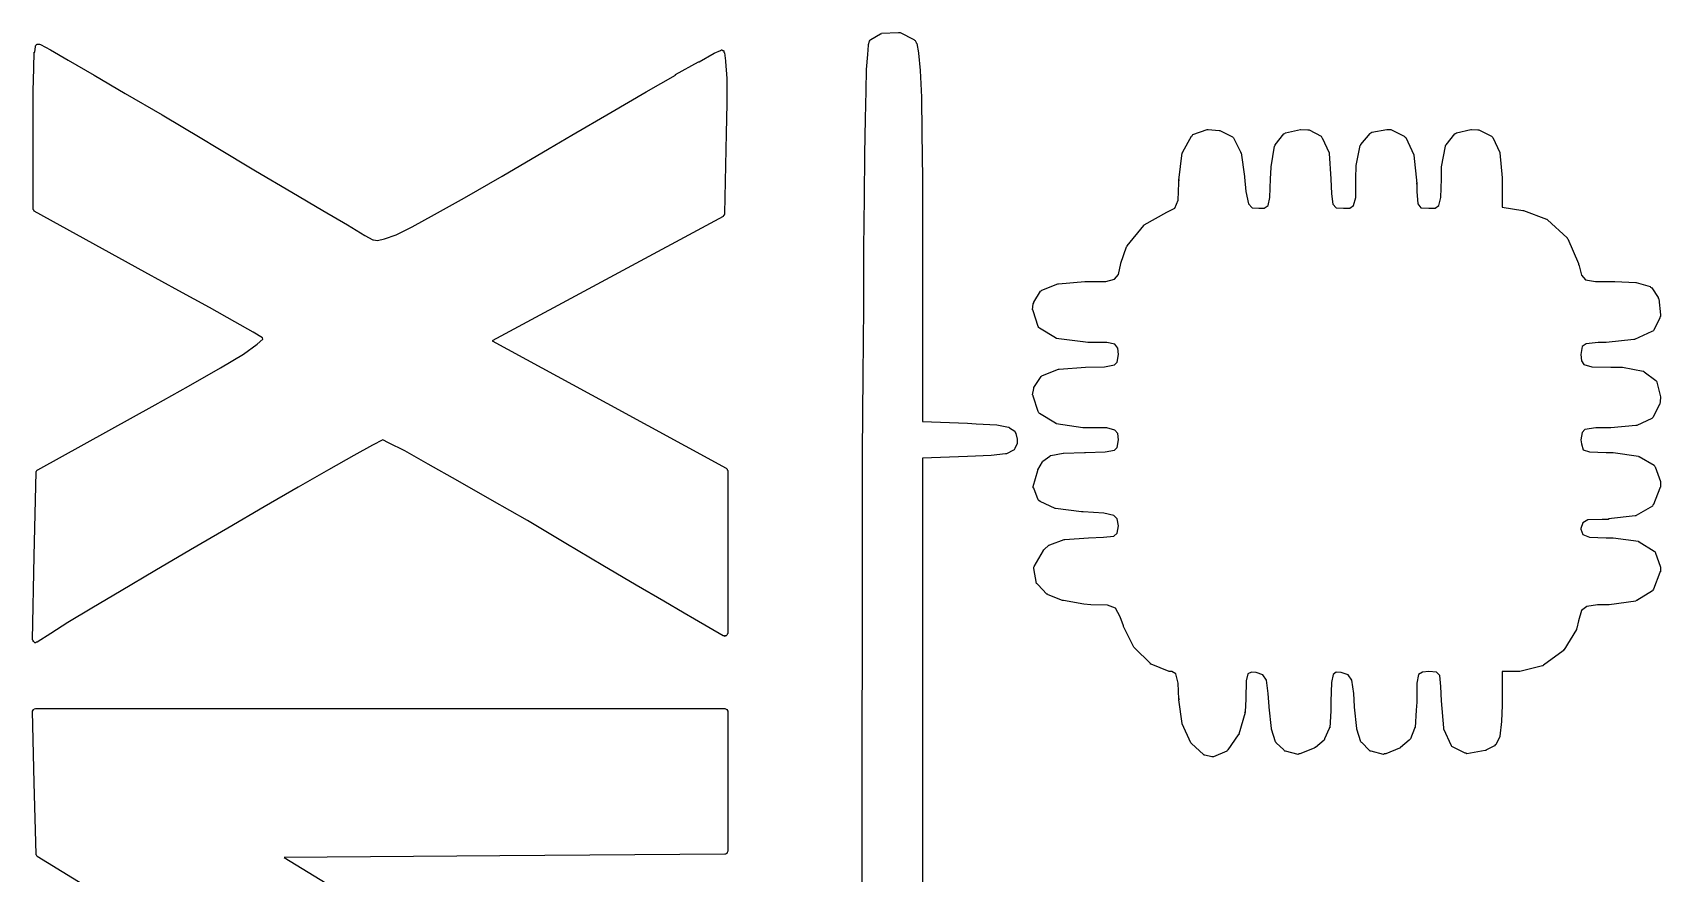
# Model space of a CAD drawing. Extents: x 111.8 to 137.6, y -130 to -95.3.
# Drawn here: x 115.987 to 118.813, y -125.002 to -123.543 of the extents above; entities that cross this region are included whole.
import ezdxf

# ---------------------------------------------------------------- set-up
doc = ezdxf.new("R2010")
doc.units = 0
doc.layers.add('BLACK', color=7, linetype='CONTINUOUS')

msp = doc.modelspace()

# ---------------------------------------------------------------- linework, layer by layer
at = {"layer": 'BLACK', "linetype": 'CONTINUOUS'}
for p, q in [((117.442, -123.555), (117.459, -123.545)), ((117.459, -123.545), (117.46, -123.545)), ((117.46, -123.545), (117.461, -123.544)), ((117.461, -123.544), (117.49, -123.543)), ((117.49, -123.543), (117.491, -123.543)), ((117.491, -123.543), (117.493, -123.543)), ((117.493, -123.543), (117.517, -123.555)), ((115.989, -123.604), (115.99, -123.577)), ((115.99, -123.577), (115.991, -123.577)), ((115.991, -123.577), (115.992, -123.567)), ((115.991, -123.577), (115.991, -123.577)), ((115.992, -123.566), (115.993, -123.565)), ((115.992, -123.567), (115.992, -123.566)), ((115.992, -123.566), (115.992, -123.566)), ((115.993, -123.565), (115.994, -123.564)), ((115.994, -123.564), (115.995, -123.563)), ((115.995, -123.563), (115.995, -123.563)), ((115.995, -123.563), (115.997, -123.563)), ((115.997, -123.563), (115.998, -123.563)), ((115.998, -123.563), (115.999, -123.563)), ((115.998, -123.563), (115.998, -123.563)), ((115.999, -123.563), (116.001, -123.564)), ((116.001, -123.564), (116.001, -123.564)), ((116.001, -123.564), (116.001, -123.564)), ((116.001, -123.564), (116.018, -123.573)), ((116.018, -123.573), (116.018, -123.573)), ((116.018, -123.573), (116.018, -123.573)), ((116.018, -123.573), (116.049, -123.591)), ((117.144, -123.594), (117.17, -123.579)), ((117.17, -123.579), (117.181, -123.574)), ((117.17, -123.579), (117.17, -123.579)), ((117.17, -123.579), (117.17, -123.579)), ((117.181, -123.574), (117.182, -123.574)), ((117.182, -123.574), (117.183, -123.573)), ((117.183, -123.573), (117.183, -123.573)), ((117.183, -123.573), (117.184, -123.573)), ((117.184, -123.573), (117.185, -123.574)), ((117.185, -123.574), (117.186, -123.574)), ((117.186, -123.574), (117.187, -123.575)), ((117.187, -123.575), (117.187, -123.576)), ((117.187, -123.576), (117.187, -123.576)), ((117.187, -123.576), (117.187, -123.576)), ((117.187, -123.576), (117.187, -123.577)), ((117.187, -123.577), (117.188, -123.578)), ((117.188, -123.578), (117.19, -123.592)), ((117.437, -123.581), (117.438, -123.565)), ((117.438, -123.564), (117.44, -123.558)), ((117.438, -123.565), (117.438, -123.564)), ((117.438, -123.565), (117.438, -123.565)), ((117.44, -123.558), (117.441, -123.556)), ((117.44, -123.558), (117.44, -123.558)), ((117.44, -123.558), (117.44, -123.558)), ((117.441, -123.556), (117.442, -123.555)), ((117.442, -123.555), (117.442, -123.555)), ((117.442, -123.555), (117.442, -123.555)), ((117.517, -123.555), (117.518, -123.556)), ((117.518, -123.556), (117.519, -123.557)), ((117.519, -123.557), (117.521, -123.56)), ((117.521, -123.56), (117.521, -123.561)), ((117.521, -123.561), (117.522, -123.562)), ((117.522, -123.562), (117.525, -123.578)), ((117.525, -123.578), (117.525, -123.579)), ((117.525, -123.579), (117.525, -123.579)), ((117.525, -123.579), (117.528, -123.609)), ((115.988, -123.645), (115.989, -123.605)), ((115.989, -123.605), (115.989, -123.604)), ((115.989, -123.605), (115.989, -123.605)), ((116.049, -123.591), (116.049, -123.591)), ((116.049, -123.591), (116.049, -123.591)), ((116.049, -123.591), (116.094, -123.617)), ((117.103, -123.616), (117.143, -123.594)), ((117.143, -123.594), (117.143, -123.594)), ((117.143, -123.594), (117.144, -123.594)), ((117.19, -123.592), (117.19, -123.592)), ((117.19, -123.592), (117.19, -123.593)), ((117.19, -123.593), (117.192, -123.623)), ((117.434, -123.644), (117.435, -123.607)), ((117.435, -123.607), (117.437, -123.581)), ((117.435, -123.607), (117.435, -123.607)), ((117.435, -123.607), (117.435, -123.607)), ((117.437, -123.581), (117.437, -123.581)), ((117.437, -123.581), (117.437, -123.581)), ((117.528, -123.609), (117.528, -123.609)), ((117.528, -123.609), (117.528, -123.609)), ((117.528, -123.609), (117.53, -123.655)), ((116.094, -123.617), (116.094, -123.617)), ((116.094, -123.617), (116.094, -123.617)), ((116.094, -123.617), (116.148, -123.649)), ((117.052, -123.646), (117.103, -123.617)), ((117.103, -123.617), (117.103, -123.616)), ((117.103, -123.617), (117.103, -123.617)), ((117.192, -123.623), (117.192, -123.623)), ((117.192, -123.623), (117.192, -123.623)), ((117.192, -123.623), (117.192, -123.666)), ((115.988, -123.695), (115.988, -123.645)), ((115.988, -123.645), (115.988, -123.645)), ((115.988, -123.645), (115.988, -123.645)), ((116.148, -123.649), (116.148, -123.649)), ((116.148, -123.649), (116.148, -123.649)), ((116.148, -123.649), (116.212, -123.686)), ((116.991, -123.682), (117.052, -123.646)), ((117.052, -123.646), (117.052, -123.646)), ((117.052, -123.646), (117.052, -123.646)), ((117.433, -123.693), (117.434, -123.644)), ((117.434, -123.644), (117.434, -123.644)), ((117.434, -123.644), (117.434, -123.644)), ((117.53, -123.655), (117.53, -123.655)), ((117.53, -123.655), (117.53, -123.655)), ((117.53, -123.655), (117.531, -123.717)), ((116.212, -123.686), (116.212, -123.686)), ((116.212, -123.686), (116.212, -123.686)), ((116.212, -123.686), (116.281, -123.727)), ((116.923, -123.721), (116.991, -123.682)), ((116.991, -123.682), (116.991, -123.682)), ((116.991, -123.682), (116.991, -123.682)), ((117.192, -123.666), (117.191, -123.718)), ((117.192, -123.666), (117.192, -123.666)), ((117.192, -123.666), (117.192, -123.666)), ((117.432, -123.754), (117.433, -123.693)), ((117.433, -123.693), (117.433, -123.693)), ((117.433, -123.693), (117.433, -123.693)), ((115.988, -123.708), (115.988, -123.695)), ((115.988, -123.695), (115.988, -123.695)), ((115.988, -123.695), (115.988, -123.695)), ((115.988, -123.849), (115.988, -123.708)), ((115.988, -123.708), (115.988, -123.708)), ((115.988, -123.708), (115.988, -123.708)), ((116.884, -123.744), (116.923, -123.721)), ((116.923, -123.721), (116.923, -123.721)), ((116.923, -123.721), (116.923, -123.721)), ((117.191, -123.718), (117.188, -123.857)), ((117.191, -123.718), (117.191, -123.718)), ((117.191, -123.718), (117.191, -123.718)), ((117.531, -123.717), (117.531, -123.717)), ((117.531, -123.717), (117.531, -123.717)), ((117.531, -123.717), (117.532, -123.797)), ((117.999, -123.723), (118, -123.722)), ((118, -123.722), (118.001, -123.72)), ((118.001, -123.72), (118.026, -123.711)), ((118.026, -123.711), (118.027, -123.711)), ((118.027, -123.711), (118.028, -123.711)), ((118.028, -123.711), (118.047, -123.713)), ((118.047, -123.713), (118.048, -123.713)), ((118.048, -123.713), (118.048, -123.713)), ((118.048, -123.713), (118.07, -123.724)), ((118.144, -123.738), (118.159, -123.719)), ((118.159, -123.719), (118.161, -123.718)), ((118.161, -123.718), (118.162, -123.717)), ((118.162, -123.717), (118.188, -123.711)), ((118.188, -123.711), (118.188, -123.711)), ((118.188, -123.711), (118.189, -123.711)), ((118.189, -123.711), (118.201, -123.712)), ((118.201, -123.712), (118.202, -123.712)), ((118.202, -123.712), (118.203, -123.712)), ((118.203, -123.712), (118.224, -123.723)), ((118.293, -123.737), (118.309, -123.718)), ((118.309, -123.718), (118.31, -123.717)), ((118.31, -123.717), (118.312, -123.716)), ((118.312, -123.716), (118.338, -123.711)), ((118.338, -123.711), (118.338, -123.711)), ((118.338, -123.711), (118.339, -123.711)), ((118.339, -123.711), (118.343, -123.711)), ((118.343, -123.711), (118.344, -123.711)), ((118.344, -123.711), (118.345, -123.711)), ((118.345, -123.711), (118.368, -123.723)), ((118.441, -123.738), (118.456, -123.719)), ((118.456, -123.719), (118.457, -123.718)), ((118.457, -123.718), (118.459, -123.717)), ((118.459, -123.717), (118.484, -123.711)), ((118.484, -123.711), (118.485, -123.711)), ((118.485, -123.711), (118.485, -123.711)), ((118.485, -123.711), (118.496, -123.712)), ((118.496, -123.712), (118.497, -123.712)), ((118.497, -123.712), (118.498, -123.712)), ((118.498, -123.712), (118.52, -123.723)), ((116.281, -123.727), (116.281, -123.727)), ((116.281, -123.727), (116.281, -123.727)), ((116.281, -123.727), (116.306, -123.742)), ((116.306, -123.742), (116.306, -123.742)), ((116.306, -123.742), (116.374, -123.783)), ((116.802, -123.792), (116.884, -123.744)), ((116.884, -123.744), (116.884, -123.744)), ((117.984, -123.75), (117.999, -123.723)), ((117.984, -123.751), (117.984, -123.75)), ((118.07, -123.724), (118.071, -123.725)), ((118.071, -123.725), (118.072, -123.726)), ((118.072, -123.726), (118.084, -123.75)), ((118.084, -123.75), (118.084, -123.751)), ((118.137, -123.776), (118.143, -123.74)), ((118.143, -123.74), (118.144, -123.739)), ((118.144, -123.739), (118.144, -123.738)), ((118.224, -123.723), (118.225, -123.725)), ((118.225, -123.725), (118.226, -123.726)), ((118.226, -123.726), (118.238, -123.752)), ((118.285, -123.774), (118.292, -123.739)), ((118.292, -123.739), (118.293, -123.738)), ((118.293, -123.738), (118.293, -123.737)), ((118.368, -123.723), (118.369, -123.724)), ((118.369, -123.724), (118.371, -123.725)), ((118.371, -123.725), (118.385, -123.755)), ((118.433, -123.776), (118.44, -123.74)), ((118.44, -123.739), (118.441, -123.738)), ((118.44, -123.74), (118.44, -123.739)), ((118.52, -123.723), (118.521, -123.724)), ((118.521, -123.724), (118.522, -123.725)), ((118.522, -123.725), (118.534, -123.751)), ((117.431, -123.829), (117.432, -123.754)), ((117.432, -123.754), (117.432, -123.754)), ((117.432, -123.754), (117.432, -123.754)), ((117.977, -123.799), (117.983, -123.752)), ((117.983, -123.752), (117.984, -123.751)), ((118.084, -123.751), (118.085, -123.752)), ((118.085, -123.752), (118.091, -123.793)), ((118.136, -123.797), (118.137, -123.777)), ((118.137, -123.777), (118.137, -123.776)), ((118.137, -123.777), (118.137, -123.777)), ((118.238, -123.752), (118.238, -123.753)), ((118.238, -123.753), (118.238, -123.753)), ((118.238, -123.753), (118.241, -123.797)), ((118.284, -123.797), (118.285, -123.774)), ((118.285, -123.774), (118.285, -123.774)), ((118.285, -123.774), (118.285, -123.774)), ((118.385, -123.755), (118.385, -123.756)), ((118.385, -123.756), (118.385, -123.756)), ((118.385, -123.756), (118.39, -123.805)), ((118.433, -123.777), (118.433, -123.776)), ((118.433, -123.797), (118.433, -123.777)), ((118.433, -123.777), (118.433, -123.777)), ((118.534, -123.751), (118.534, -123.752)), ((118.534, -123.752), (118.534, -123.752)), ((118.534, -123.752), (118.538, -123.795)), ((116.374, -123.783), (116.374, -123.783)), ((116.374, -123.783), (116.437, -123.82)), ((116.737, -123.83), (116.802, -123.792)), ((116.802, -123.792), (116.802, -123.792)), ((117.532, -123.797), (117.532, -123.797)), ((117.532, -123.797), (117.532, -123.797)), ((117.532, -123.797), (117.532, -123.897)), ((117.976, -123.834), (117.977, -123.804)), ((117.977, -123.804), (117.977, -123.799)), ((117.977, -123.799), (117.978, -123.799)), ((117.978, -123.799), (117.977, -123.799)), ((118.091, -123.793), (118.091, -123.794)), ((118.091, -123.794), (118.091, -123.794)), ((118.091, -123.794), (118.093, -123.819)), ((118.135, -123.829), (118.136, -123.797)), ((118.136, -123.797), (118.136, -123.797)), ((118.136, -123.797), (118.136, -123.797)), ((118.241, -123.797), (118.241, -123.797)), ((118.241, -123.797), (118.241, -123.797)), ((118.241, -123.797), (118.242, -123.823)), ((118.284, -123.829), (118.284, -123.797)), ((118.284, -123.797), (118.284, -123.797)), ((118.284, -123.797), (118.284, -123.797)), ((118.39, -123.805), (118.389, -123.805)), ((118.389, -123.805), (118.39, -123.805)), ((118.39, -123.805), (118.39, -123.819)), ((118.432, -123.829), (118.433, -123.797)), ((118.433, -123.797), (118.433, -123.797)), ((118.433, -123.797), (118.433, -123.797)), ((118.538, -123.795), (118.538, -123.796)), ((118.538, -123.796), (118.538, -123.796)), ((118.538, -123.796), (118.538, -123.846)), ((116.437, -123.82), (116.437, -123.82)), ((116.437, -123.82), (116.491, -123.852)), ((116.685, -123.859), (116.737, -123.83)), ((117.43, -123.917), (117.431, -123.829)), ((117.431, -123.829), (117.431, -123.829)), ((117.431, -123.829), (117.431, -123.829)), ((117.97, -123.848), (117.976, -123.834)), ((118.093, -123.819), (118.098, -123.84)), ((118.132, -123.843), (118.135, -123.829)), ((118.242, -123.823), (118.244, -123.841)), ((118.28, -123.843), (118.284, -123.829)), ((118.39, -123.819), (118.392, -123.84)), ((118.428, -123.843), (118.432, -123.829)), ((115.988, -123.85), (115.988, -123.849)), ((115.988, -123.849), (115.988, -123.849)), ((115.989, -123.851), (115.988, -123.85)), ((115.989, -123.852), (115.989, -123.851)), ((115.99, -123.852), (115.989, -123.852)), ((115.99, -123.853), (115.99, -123.852)), ((116.182, -123.959), (115.99, -123.853)), ((116.491, -123.852), (116.491, -123.852)), ((116.491, -123.852), (116.534, -123.877)), ((116.646, -123.88), (116.685, -123.859)), ((117.186, -123.862), (116.785, -124.078)), ((117.187, -123.861), (117.186, -123.861)), ((117.186, -123.861), (117.186, -123.862)), ((117.188, -123.859), (117.187, -123.86)), ((117.187, -123.86), (117.187, -123.861)), ((117.188, -123.857), (117.188, -123.858)), ((117.188, -123.858), (117.188, -123.859)), ((117.917, -123.877), (117.956, -123.855)), ((117.956, -123.855), (117.97, -123.848)), ((117.956, -123.855), (117.956, -123.855)), ((117.956, -123.855), (117.956, -123.855)), ((118.098, -123.84), (118.104, -123.847)), ((118.104, -123.847), (118.116, -123.848)), ((118.116, -123.848), (118.125, -123.848)), ((118.125, -123.848), (118.132, -123.843)), ((118.244, -123.841), (118.25, -123.847)), ((118.25, -123.847), (118.263, -123.848)), ((118.263, -123.848), (118.274, -123.848)), ((118.274, -123.848), (118.28, -123.843)), ((118.392, -123.84), (118.397, -123.847)), ((118.397, -123.847), (118.411, -123.848)), ((118.411, -123.848), (118.422, -123.848)), ((118.422, -123.848), (118.428, -123.843)), ((118.538, -123.846), (118.574, -123.852)), ((118.574, -123.852), (118.574, -123.852)), ((118.574, -123.852), (118.575, -123.852)), ((118.575, -123.852), (118.615, -123.867)), ((116.534, -123.877), (116.564, -123.895)), ((116.618, -123.894), (116.646, -123.88)), ((117.887, -123.913), (117.916, -123.878)), ((117.916, -123.878), (117.917, -123.877)), ((117.917, -123.877), (117.917, -123.877)), ((118.615, -123.867), (118.616, -123.867)), ((118.616, -123.867), (118.617, -123.868)), ((118.617, -123.868), (118.651, -123.899)), ((116.564, -123.895), (116.578, -123.903)), ((116.578, -123.903), (116.579, -123.903)), ((116.579, -123.903), (116.586, -123.904)), ((116.586, -123.904), (116.598, -123.901)), ((116.598, -123.901), (116.618, -123.894)), ((117.43, -124.02), (117.43, -123.917)), ((117.43, -123.917), (117.43, -123.917)), ((117.43, -123.917), (117.43, -123.917)), ((117.532, -123.897), (117.532, -123.897)), ((117.532, -123.897), (117.532, -123.897)), ((117.532, -123.897), (117.532, -124.218)), ((117.876, -123.943), (117.886, -123.915)), ((117.886, -123.915), (117.887, -123.914)), ((117.887, -123.914), (117.887, -123.913)), ((118.651, -123.899), (118.651, -123.9)), ((118.651, -123.9), (118.652, -123.901)), ((118.652, -123.901), (118.671, -123.944)), ((117.872, -123.963), (117.876, -123.944)), ((117.876, -123.944), (117.876, -123.943)), ((117.876, -123.944), (117.876, -123.944)), ((118.671, -123.944), (118.671, -123.945)), ((118.671, -123.945), (118.671, -123.945)), ((118.671, -123.945), (118.672, -123.948)), ((118.672, -123.948), (118.676, -123.964)), ((116.241, -123.991), (116.182, -123.959)), ((117.768, -123.979), (117.814, -123.975)), ((117.814, -123.975), (117.814, -123.975)), ((117.814, -123.975), (117.814, -123.975)), ((117.814, -123.975), (117.819, -123.975)), ((117.819, -123.975), (117.85, -123.975)), ((117.85, -123.975), (117.865, -123.971)), ((117.865, -123.971), (117.872, -123.963)), ((118.676, -123.964), (118.683, -123.972)), ((118.683, -123.972), (118.7, -123.975)), ((118.7, -123.975), (118.734, -123.975)), ((118.734, -123.975), (118.734, -123.975)), ((118.734, -123.975), (118.734, -123.975)), ((118.734, -123.975), (118.77, -123.977)), ((116.294, -124.02), (116.241, -123.991)), ((117.725, -124.011), (117.737, -123.992)), ((117.737, -123.992), (117.738, -123.991)), ((117.738, -123.991), (117.739, -123.99)), ((117.739, -123.99), (117.767, -123.979)), ((117.767, -123.979), (117.768, -123.979)), ((117.768, -123.979), (117.768, -123.979)), ((118.77, -123.977), (118.77, -123.977)), ((118.77, -123.977), (118.771, -123.977)), ((118.771, -123.977), (118.795, -123.984)), ((118.795, -123.984), (118.796, -123.985)), ((118.796, -123.985), (118.798, -123.986)), ((118.798, -123.986), (118.809, -124.003)), ((118.809, -124.003), (118.809, -124.004)), ((118.809, -124.004), (118.81, -124.005)), ((116.338, -124.045), (116.294, -124.02)), ((116.294, -124.02), (116.294, -124.02)), ((117.429, -124.138), (117.43, -124.02)), ((117.43, -124.02), (117.43, -124.02)), ((117.43, -124.02), (117.43, -124.02)), ((117.723, -124.024), (117.724, -124.014)), ((117.724, -124.025), (117.723, -124.024)), ((117.724, -124.014), (117.725, -124.012)), ((117.724, -124.026), (117.724, -124.025)), ((117.733, -124.053), (117.724, -124.026)), ((117.725, -124.012), (117.725, -124.011)), ((118.81, -124.005), (118.813, -124.033)), ((118.813, -124.033), (118.813, -124.034)), ((116.37, -124.063), (116.338, -124.045)), ((116.338, -124.045), (116.338, -124.045)), ((117.734, -124.055), (117.733, -124.053)), ((117.735, -124.056), (117.734, -124.055)), ((117.763, -124.073), (117.735, -124.056)), ((118.8, -124.061), (118.798, -124.062)), ((118.801, -124.06), (118.8, -124.061)), ((118.812, -124.039), (118.801, -124.06)), ((118.813, -124.036), (118.812, -124.037)), ((118.812, -124.037), (118.812, -124.039)), ((118.813, -124.034), (118.813, -124.034)), ((118.813, -124.034), (118.813, -124.036)), ((116.353, -124.101), (116.377, -124.084)), ((116.386, -124.073), (116.37, -124.063)), ((116.377, -124.084), (116.387, -124.075)), ((116.387, -124.075), (116.386, -124.073)), ((116.785, -124.078), (116.984, -124.186)), ((117.764, -124.073), (117.763, -124.073)), ((117.764, -124.074), (117.764, -124.073)), ((117.81, -124.08), (117.764, -124.074)), ((117.811, -124.08), (117.81, -124.08)), ((117.819, -124.081), (117.811, -124.08)), ((117.811, -124.08), (117.811, -124.08)), ((117.852, -124.081), (117.819, -124.081)), ((117.819, -124.081), (117.819, -124.081)), ((117.866, -124.084), (117.852, -124.081)), ((117.871, -124.091), (117.866, -124.084)), ((118.677, -124.088), (118.675, -124.102)), ((118.684, -124.083), (118.677, -124.088)), ((118.705, -124.081), (118.684, -124.083)), ((118.719, -124.081), (118.705, -124.081)), ((118.767, -124.076), (118.719, -124.081)), ((118.719, -124.081), (118.719, -124.081)), ((118.719, -124.081), (118.719, -124.081)), ((118.768, -124.076), (118.767, -124.076)), ((118.767, -124.076), (118.767, -124.076)), ((118.798, -124.062), (118.768, -124.076)), ((116.313, -124.125), (116.353, -124.101)), ((117.865, -124.12), (117.87, -124.115)), ((117.87, -124.115), (117.872, -124.102)), ((117.872, -124.102), (117.871, -124.091)), ((118.675, -124.102), (118.676, -124.113)), ((118.676, -124.113), (118.68, -124.119)), ((116.258, -124.157), (116.313, -124.125)), ((117.428, -124.272), (117.429, -124.138)), ((117.429, -124.138), (117.429, -124.138)), ((117.429, -124.138), (117.429, -124.138)), ((117.725, -124.159), (117.738, -124.14)), ((117.738, -124.14), (117.739, -124.139)), ((117.739, -124.139), (117.74, -124.138)), ((117.74, -124.138), (117.768, -124.127)), ((117.768, -124.127), (117.769, -124.127)), ((117.769, -124.127), (117.815, -124.124)), ((117.769, -124.127), (117.769, -124.127)), ((117.815, -124.124), (117.848, -124.123)), ((117.815, -124.124), (117.815, -124.124)), ((117.815, -124.124), (117.815, -124.124)), ((117.848, -124.123), (117.865, -124.12)), ((118.68, -124.119), (118.694, -124.123)), ((118.694, -124.123), (118.727, -124.124)), ((118.727, -124.124), (118.727, -124.124)), ((118.727, -124.124), (118.727, -124.124)), ((118.727, -124.124), (118.747, -124.124)), ((118.747, -124.124), (118.747, -124.124)), ((118.747, -124.124), (118.747, -124.124)), ((118.747, -124.124), (118.783, -124.131)), ((118.783, -124.131), (118.784, -124.131)), ((118.784, -124.131), (118.785, -124.132)), ((118.785, -124.132), (118.805, -124.147)), ((116.2, -124.189), (116.258, -124.157)), ((116.258, -124.157), (116.258, -124.157)), ((117.723, -124.172), (117.725, -124.161)), ((117.724, -124.173), (117.723, -124.172)), ((117.724, -124.174), (117.724, -124.173)), ((117.733, -124.201), (117.724, -124.174)), ((117.725, -124.16), (117.725, -124.159)), ((117.725, -124.161), (117.725, -124.16)), ((118.805, -124.147), (118.806, -124.148)), ((118.806, -124.148), (118.807, -124.15)), ((118.807, -124.15), (118.813, -124.175)), ((115.996, -124.302), (116.2, -124.189)), ((116.2, -124.189), (116.2, -124.189)), ((116.984, -124.186), (117.191, -124.299)), ((117.734, -124.203), (117.733, -124.201)), ((118.811, -124.19), (118.8, -124.211)), ((118.812, -124.188), (118.811, -124.189)), ((118.811, -124.189), (118.811, -124.19)), ((118.813, -124.177), (118.812, -124.188)), ((118.813, -124.175), (118.813, -124.176)), ((118.813, -124.176), (118.813, -124.177)), ((117.532, -124.218), (117.61, -124.221)), ((117.61, -124.221), (117.61, -124.221)), ((117.61, -124.221), (117.61, -124.221)), ((117.61, -124.221), (117.625, -124.222)), ((117.625, -124.222), (117.625, -124.222)), ((117.625, -124.222), (117.625, -124.222)), ((117.625, -124.222), (117.661, -124.224)), ((117.661, -124.224), (117.661, -124.224)), ((117.661, -124.224), (117.661, -124.224)), ((117.661, -124.224), (117.681, -124.228)), ((117.681, -124.228), (117.682, -124.228)), ((117.682, -124.228), (117.683, -124.229)), ((117.683, -124.229), (117.692, -124.235)), ((117.735, -124.204), (117.734, -124.203)), ((117.763, -124.221), (117.735, -124.204)), ((117.764, -124.221), (117.763, -124.221)), ((117.764, -124.222), (117.764, -124.221)), ((117.81, -124.229), (117.764, -124.222)), ((117.811, -124.229), (117.81, -124.229)), ((117.819, -124.229), (117.811, -124.229)), ((117.811, -124.229), (117.811, -124.229)), ((117.852, -124.229), (117.819, -124.229)), ((117.819, -124.229), (117.819, -124.229)), ((117.866, -124.233), (117.852, -124.229)), ((118.701, -124.229), (118.682, -124.232)), ((118.726, -124.229), (118.701, -124.229)), ((118.727, -124.229), (118.726, -124.229)), ((118.77, -124.225), (118.727, -124.229)), ((118.727, -124.229), (118.727, -124.229)), ((118.771, -124.225), (118.77, -124.225)), ((118.772, -124.225), (118.771, -124.225)), ((118.798, -124.213), (118.772, -124.225)), ((118.799, -124.212), (118.798, -124.213)), ((118.8, -124.211), (118.799, -124.212)), ((116.577, -124.259), (116.545, -124.277)), ((116.595, -124.25), (116.577, -124.259)), ((116.605, -124.255), (116.595, -124.25)), ((116.595, -124.25), (116.595, -124.25)), ((116.633, -124.269), (116.605, -124.255)), ((117.692, -124.235), (117.693, -124.237)), ((117.696, -124.256), (117.692, -124.265)), ((117.693, -124.237), (117.694, -124.239)), ((117.694, -124.239), (117.696, -124.249)), ((117.696, -124.249), (117.696, -124.25)), ((117.696, -124.25), (117.696, -124.25)), ((117.696, -124.25), (117.696, -124.254)), ((117.696, -124.254), (117.696, -124.255)), ((117.696, -124.255), (117.696, -124.256)), ((117.871, -124.239), (117.866, -124.233)), ((117.87, -124.263), (117.872, -124.25)), ((117.872, -124.25), (117.871, -124.239)), ((118.677, -124.237), (118.675, -124.25)), ((118.675, -124.25), (118.676, -124.257)), ((118.676, -124.257), (118.679, -124.267)), ((118.682, -124.232), (118.677, -124.237)), ((116.545, -124.277), (116.501, -124.302)), ((116.545, -124.277), (116.545, -124.277)), ((116.674, -124.292), (116.633, -124.269)), ((117.428, -124.423), (117.428, -124.272)), ((117.428, -124.272), (117.428, -124.272)), ((117.428, -124.272), (117.428, -124.272)), ((117.61, -124.279), (117.532, -124.282)), ((117.532, -124.282), (117.532, -126.085)), ((117.651, -124.277), (117.61, -124.279)), ((117.61, -124.279), (117.61, -124.279)), ((117.61, -124.279), (117.61, -124.279)), ((117.676, -124.274), (117.651, -124.277)), ((117.651, -124.277), (117.651, -124.277)), ((117.651, -124.277), (117.651, -124.277)), ((117.677, -124.274), (117.676, -124.274)), ((117.678, -124.274), (117.677, -124.274)), ((117.69, -124.268), (117.678, -124.274)), ((117.691, -124.267), (117.69, -124.268)), ((117.692, -124.265), (117.691, -124.267)), ((117.74, -124.288), (117.741, -124.287)), ((117.741, -124.287), (117.753, -124.278)), ((117.753, -124.278), (117.754, -124.277)), ((117.754, -124.277), (117.755, -124.277)), ((117.755, -124.277), (117.776, -124.273)), ((117.776, -124.273), (117.776, -124.273)), ((117.776, -124.273), (117.777, -124.273)), ((117.777, -124.273), (117.813, -124.272)), ((117.813, -124.272), (117.813, -124.272)), ((117.813, -124.272), (117.813, -124.272)), ((117.813, -124.272), (117.815, -124.272)), ((117.815, -124.272), (117.849, -124.271)), ((117.849, -124.271), (117.865, -124.268)), ((117.865, -124.268), (117.87, -124.263)), ((118.679, -124.267), (118.69, -124.271)), ((118.69, -124.271), (118.719, -124.272)), ((118.719, -124.272), (118.73, -124.272)), ((118.73, -124.272), (118.73, -124.272)), ((118.73, -124.272), (118.731, -124.272)), ((118.731, -124.272), (118.775, -124.278)), ((118.775, -124.278), (118.775, -124.279)), ((118.775, -124.279), (118.776, -124.279)), ((118.776, -124.279), (118.802, -124.294)), ((115.99, -124.451), (115.993, -124.306)), ((115.993, -124.305), (115.994, -124.304)), ((115.993, -124.306), (115.993, -124.305)), ((115.993, -124.305), (115.993, -124.305)), ((115.994, -124.304), (115.995, -124.302)), ((115.995, -124.302), (115.995, -124.302)), ((115.995, -124.302), (115.996, -124.302)), ((116.501, -124.302), (116.448, -124.332)), ((116.501, -124.302), (116.501, -124.302)), ((116.725, -124.321), (116.674, -124.292)), ((117.191, -124.299), (117.191, -124.299)), ((117.191, -124.299), (117.192, -124.3)), ((117.192, -124.3), (117.193, -124.301)), ((117.193, -124.301), (117.193, -124.302)), ((117.193, -124.302), (117.193, -124.302)), ((117.193, -124.302), (117.194, -124.303)), ((117.194, -124.303), (117.194, -124.444)), ((117.724, -124.331), (117.732, -124.303)), ((117.732, -124.302), (117.74, -124.288)), ((117.732, -124.303), (117.732, -124.302)), ((117.732, -124.302), (117.732, -124.302)), ((117.74, -124.288), (117.74, -124.288)), ((118.802, -124.294), (118.803, -124.296)), ((118.803, -124.296), (118.804, -124.297)), ((118.804, -124.297), (118.813, -124.322)), ((116.448, -124.332), (116.389, -124.366)), ((116.448, -124.332), (116.448, -124.332)), ((116.785, -124.355), (116.725, -124.321)), ((117.724, -124.333), (117.724, -124.331)), ((117.725, -124.334), (117.724, -124.333)), ((117.733, -124.354), (117.725, -124.334)), ((118.812, -124.334), (118.801, -124.362)), ((118.813, -124.332), (118.812, -124.333)), ((118.812, -124.333), (118.812, -124.334)), ((118.813, -124.322), (118.813, -124.323)), ((118.813, -124.323), (118.813, -124.324)), ((118.813, -124.324), (118.813, -124.332)), ((116.389, -124.366), (116.326, -124.403)), ((116.389, -124.366), (116.389, -124.366)), ((116.846, -124.39), (116.785, -124.355)), ((117.734, -124.355), (117.733, -124.354)), ((117.736, -124.357), (117.734, -124.355)), ((117.762, -124.369), (117.736, -124.357)), ((117.763, -124.369), (117.762, -124.369)), ((117.762, -124.369), (117.762, -124.369)), ((117.808, -124.375), (117.763, -124.369)), ((118.799, -124.365), (118.771, -124.381)), ((118.8, -124.363), (118.799, -124.365)), ((118.801, -124.362), (118.8, -124.363)), ((116.913, -124.43), (116.846, -124.39)), ((116.846, -124.39), (116.846, -124.39)), ((117.809, -124.375), (117.808, -124.375)), ((117.808, -124.375), (117.808, -124.375)), ((117.811, -124.375), (117.809, -124.375)), ((117.847, -124.377), (117.811, -124.375)), ((117.811, -124.375), (117.811, -124.375)), ((117.864, -124.381), (117.847, -124.377)), ((117.87, -124.387), (117.864, -124.381)), ((117.872, -124.399), (117.87, -124.387)), ((117.87, -124.412), (117.872, -124.399)), ((118.678, -124.394), (118.675, -124.404)), ((118.687, -124.389), (118.678, -124.394)), ((118.712, -124.388), (118.687, -124.389)), ((118.723, -124.388), (118.712, -124.388)), ((118.769, -124.382), (118.723, -124.387)), ((118.723, -124.387), (118.723, -124.387)), ((118.723, -124.387), (118.723, -124.388)), ((118.77, -124.382), (118.769, -124.382)), ((118.771, -124.381), (118.77, -124.382)), ((116.326, -124.403), (116.261, -124.441)), ((116.326, -124.403), (116.326, -124.403)), ((117.428, -124.591), (117.428, -124.423)), ((117.428, -124.423), (117.428, -124.423)), ((117.428, -124.423), (117.428, -124.423)), ((117.753, -124.432), (117.778, -124.423)), ((117.778, -124.423), (117.779, -124.423)), ((117.779, -124.423), (117.82, -124.42)), ((117.779, -124.423), (117.779, -124.423)), ((117.82, -124.42), (117.846, -124.419)), ((117.82, -124.42), (117.82, -124.42)), ((117.82, -124.42), (117.82, -124.42)), ((117.846, -124.419), (117.864, -124.417)), ((117.864, -124.417), (117.87, -124.412)), ((118.675, -124.404), (118.675, -124.405)), ((118.675, -124.405), (118.678, -124.414)), ((118.678, -124.414), (118.69, -124.419)), ((118.69, -124.419), (118.719, -124.42)), ((118.719, -124.42), (118.73, -124.42)), ((118.73, -124.42), (118.73, -124.42)), ((118.73, -124.42), (118.731, -124.42)), ((118.731, -124.42), (118.775, -124.426)), ((118.775, -124.426), (118.775, -124.427)), ((118.775, -124.427), (118.776, -124.427)), ((118.776, -124.427), (118.802, -124.443)), ((115.987, -124.597), (115.99, -124.451)), ((115.99, -124.451), (115.99, -124.451)), ((116.261, -124.441), (116.199, -124.477)), ((116.261, -124.441), (116.261, -124.441)), ((116.977, -124.468), (116.913, -124.43)), ((116.913, -124.43), (116.913, -124.43)), ((117.194, -124.444), (117.194, -124.586)), ((117.726, -124.47), (117.742, -124.442)), ((117.742, -124.441), (117.743, -124.44)), ((117.742, -124.442), (117.742, -124.441)), ((117.743, -124.44), (117.751, -124.433)), ((117.751, -124.433), (117.752, -124.433)), ((117.752, -124.433), (117.753, -124.432)), ((118.802, -124.443), (118.803, -124.444)), ((118.803, -124.444), (118.804, -124.445)), ((118.804, -124.445), (118.813, -124.471)), ((116.199, -124.477), (116.141, -124.512)), ((116.199, -124.477), (116.199, -124.477)), ((117.035, -124.502), (116.977, -124.468)), ((116.977, -124.468), (116.977, -124.468)), ((116.977, -124.468), (116.977, -124.468)), ((117.725, -124.471), (117.726, -124.47)), ((117.725, -124.473), (117.725, -124.471)), ((117.73, -124.499), (117.725, -124.473)), ((118.812, -124.48), (118.801, -124.509)), ((118.813, -124.479), (118.812, -124.479)), ((118.812, -124.479), (118.812, -124.48)), ((118.813, -124.471), (118.813, -124.471)), ((118.813, -124.471), (118.813, -124.472)), ((118.813, -124.472), (118.813, -124.479)), ((116.141, -124.512), (116.09, -124.542)), ((116.141, -124.512), (116.141, -124.512)), ((117.083, -124.53), (117.035, -124.502)), ((117.035, -124.502), (117.035, -124.502)), ((117.035, -124.502), (117.035, -124.502)), ((117.731, -124.5), (117.73, -124.499)), ((117.732, -124.501), (117.731, -124.5)), ((117.748, -124.518), (117.732, -124.501)), ((118.799, -124.512), (118.772, -124.529)), ((118.8, -124.511), (118.799, -124.512)), ((118.801, -124.509), (118.8, -124.511)), ((117.118, -124.551), (117.083, -124.53)), ((117.083, -124.53), (117.083, -124.53)), ((117.083, -124.53), (117.083, -124.53)), ((117.749, -124.518), (117.748, -124.518)), ((117.75, -124.519), (117.749, -124.518)), ((117.775, -124.529), (117.75, -124.519)), ((117.776, -124.529), (117.775, -124.529)), ((117.777, -124.529), (117.776, -124.529)), ((117.812, -124.535), (117.777, -124.529)), ((117.824, -124.536), (117.812, -124.535)), ((117.812, -124.535), (117.812, -124.535)), ((117.812, -124.535), (117.812, -124.535)), ((117.853, -124.537), (117.824, -124.536)), ((117.824, -124.536), (117.824, -124.536)), ((117.824, -124.536), (117.824, -124.536)), ((117.867, -124.542), (117.853, -124.537)), ((118.685, -124.539), (118.676, -124.546)), ((118.704, -124.536), (118.685, -124.539)), ((118.724, -124.536), (118.704, -124.536)), ((118.77, -124.53), (118.724, -124.536)), ((118.724, -124.536), (118.724, -124.536)), ((118.724, -124.536), (118.724, -124.536)), ((118.771, -124.529), (118.77, -124.53)), ((118.772, -124.529), (118.771, -124.529)), ((116.048, -124.567), (116.019, -124.586)), ((116.09, -124.542), (116.048, -124.567)), ((116.048, -124.567), (116.048, -124.567)), ((116.09, -124.542), (116.09, -124.542)), ((117.136, -124.561), (117.118, -124.551)), ((117.118, -124.551), (117.118, -124.551)), ((117.118, -124.551), (117.118, -124.551)), ((117.186, -124.59), (117.136, -124.561)), ((117.136, -124.561), (117.136, -124.561)), ((117.136, -124.561), (117.136, -124.561)), ((117.875, -124.557), (117.867, -124.542)), ((117.881, -124.573), (117.875, -124.557)), ((118.671, -124.564), (118.668, -124.577)), ((118.676, -124.546), (118.671, -124.564)), ((118.671, -124.564), (118.671, -124.564)), ((118.671, -124.564), (118.671, -124.564)), ((115.988, -124.598), (115.987, -124.597)), ((115.988, -124.6), (115.988, -124.598)), ((116.019, -124.586), (115.995, -124.601)), ((117.187, -124.59), (117.186, -124.59)), ((117.189, -124.591), (117.187, -124.59)), ((117.19, -124.59), (117.189, -124.59)), ((117.189, -124.59), (117.189, -124.591)), ((117.191, -124.59), (117.19, -124.59)), ((117.192, -124.589), (117.191, -124.59)), ((117.193, -124.588), (117.192, -124.589)), ((117.192, -124.589), (117.192, -124.589)), ((117.194, -124.586), (117.193, -124.587)), ((117.193, -124.587), (117.193, -124.588)), ((117.427, -124.777), (117.428, -124.591)), ((117.428, -124.591), (117.428, -124.591)), ((117.428, -124.591), (117.428, -124.591)), ((117.881, -124.574), (117.881, -124.573)), ((117.899, -124.61), (117.881, -124.574)), ((117.881, -124.574), (117.881, -124.574)), ((118.667, -124.579), (118.645, -124.615)), ((118.668, -124.577), (118.667, -124.578)), ((118.667, -124.578), (118.667, -124.579)), ((115.989, -124.6), (115.988, -124.6)), ((115.988, -124.6), (115.988, -124.6)), ((115.99, -124.601), (115.989, -124.6)), ((115.991, -124.602), (115.99, -124.601)), ((115.992, -124.602), (115.991, -124.602)), ((115.993, -124.601), (115.992, -124.602)), ((115.992, -124.602), (115.992, -124.602)), ((115.995, -124.601), (115.993, -124.601)), ((117.9, -124.611), (117.899, -124.61)), ((117.928, -124.638), (117.9, -124.611)), ((117.9, -124.611), (117.9, -124.611)), ((118.644, -124.616), (118.61, -124.641)), ((118.645, -124.615), (118.644, -124.615)), ((118.644, -124.615), (118.644, -124.616)), ((117.928, -124.639), (117.928, -124.638)), ((117.929, -124.639), (117.928, -124.639)), ((117.96, -124.652), (117.929, -124.639)), ((117.961, -124.652), (117.96, -124.652)), ((117.965, -124.652), (117.961, -124.652)), ((117.961, -124.652), (117.961, -124.652)), ((117.972, -124.656), (117.965, -124.652)), ((118.103, -124.653), (118.097, -124.656)), ((118.111, -124.654), (118.103, -124.653)), ((118.123, -124.658), (118.111, -124.654)), ((118.25, -124.653), (118.245, -124.657)), ((118.259, -124.654), (118.25, -124.653)), ((118.271, -124.658), (118.259, -124.654)), ((118.4, -124.653), (118.393, -124.657)), ((118.411, -124.652), (118.4, -124.653)), ((118.424, -124.653), (118.411, -124.652)), ((118.43, -124.659), (118.424, -124.653)), ((118.568, -124.652), (118.538, -124.652)), ((118.538, -124.652), (118.538, -124.711)), ((118.569, -124.652), (118.568, -124.652)), ((118.608, -124.642), (118.569, -124.652)), ((118.569, -124.652), (118.569, -124.652)), ((118.609, -124.642), (118.608, -124.642)), ((118.61, -124.641), (118.609, -124.642)), ((117.976, -124.672), (117.972, -124.656)), ((117.977, -124.7), (117.976, -124.672)), ((118.094, -124.668), (118.093, -124.699)), ((118.097, -124.656), (118.094, -124.668)), ((118.129, -124.667), (118.123, -124.658)), ((118.132, -124.69), (118.129, -124.667)), ((118.242, -124.671), (118.241, -124.704)), ((118.245, -124.657), (118.242, -124.671)), ((118.277, -124.667), (118.271, -124.658)), ((118.281, -124.69), (118.277, -124.667)), ((118.393, -124.657), (118.39, -124.672)), ((118.39, -124.672), (118.39, -124.705)), ((118.432, -124.678), (118.43, -124.659)), ((118.433, -124.703), (118.432, -124.678)), ((117.977, -124.701), (117.978, -124.7)), ((117.978, -124.7), (117.977, -124.7)), ((117.983, -124.742), (117.977, -124.701)), ((118.093, -124.7), (118.092, -124.722)), ((118.093, -124.699), (118.093, -124.7)), ((118.093, -124.7), (118.093, -124.7)), ((118.134, -124.713), (118.132, -124.69)), ((118.241, -124.704), (118.241, -124.72)), ((118.282, -124.713), (118.281, -124.69)), ((118.39, -124.705), (118.389, -124.719)), ((118.437, -124.75), (118.433, -124.703)), ((118.433, -124.703), (118.433, -124.703)), ((118.433, -124.703), (118.433, -124.703)), ((118.538, -124.711), (118.537, -124.738)), ((118.538, -124.711), (118.538, -124.711)), ((118.538, -124.711), (118.538, -124.711)), ((115.987, -124.721), (115.988, -124.719)), ((115.99, -124.845), (115.987, -124.721)), ((115.987, -124.721), (115.987, -124.721)), ((115.987, -124.721), (115.987, -124.721)), ((115.988, -124.719), (115.988, -124.718)), ((115.988, -124.718), (115.989, -124.718)), ((115.989, -124.718), (115.99, -124.717)), ((115.989, -124.718), (115.989, -124.718)), ((115.99, -124.717), (115.992, -124.716)), ((115.992, -124.716), (115.992, -124.716)), ((115.992, -124.716), (115.992, -124.716)), ((115.992, -124.716), (117.189, -124.716)), ((117.189, -124.716), (117.192, -124.718)), ((117.192, -124.718), (117.194, -124.721)), ((117.194, -124.721), (117.194, -124.964)), ((118.092, -124.723), (118.081, -124.761)), ((118.092, -124.722), (118.091, -124.723)), ((118.091, -124.723), (118.092, -124.723)), ((118.134, -124.714), (118.134, -124.713)), ((118.138, -124.751), (118.134, -124.714)), ((118.134, -124.714), (118.134, -124.714)), ((118.241, -124.72), (118.239, -124.75)), ((118.241, -124.72), (118.241, -124.72)), ((118.241, -124.72), (118.241, -124.72)), ((118.282, -124.714), (118.282, -124.713)), ((118.286, -124.751), (118.282, -124.714)), ((118.282, -124.714), (118.282, -124.714)), ((118.389, -124.719), (118.387, -124.749)), ((118.389, -124.719), (118.389, -124.719)), ((118.389, -124.719), (118.389, -124.719)), ((118.537, -124.739), (118.534, -124.764)), ((118.537, -124.738), (118.537, -124.738)), ((118.537, -124.738), (118.537, -124.739)), ((117.983, -124.743), (117.983, -124.742)), ((117.998, -124.776), (117.983, -124.743)), ((117.983, -124.743), (117.983, -124.743)), ((118.08, -124.762), (118.062, -124.788)), ((118.081, -124.762), (118.08, -124.762)), ((118.081, -124.761), (118.081, -124.762)), ((118.138, -124.752), (118.138, -124.751)), ((118.145, -124.774), (118.138, -124.752)), ((118.138, -124.752), (118.138, -124.752)), ((118.238, -124.751), (118.23, -124.769)), ((118.239, -124.75), (118.238, -124.75)), ((118.238, -124.75), (118.238, -124.751)), ((118.286, -124.752), (118.286, -124.751)), ((118.293, -124.774), (118.286, -124.752)), ((118.286, -124.752), (118.286, -124.752)), ((118.386, -124.751), (118.379, -124.769)), ((118.387, -124.749), (118.386, -124.75)), ((118.386, -124.75), (118.386, -124.751)), ((118.437, -124.751), (118.437, -124.75)), ((118.437, -124.752), (118.437, -124.751)), ((118.45, -124.781), (118.437, -124.752)), ((118.534, -124.765), (118.527, -124.779)), ((118.534, -124.764), (118.534, -124.764)), ((118.534, -124.764), (118.534, -124.765)), ((117.427, -124.982), (117.427, -124.777)), ((117.427, -124.777), (117.427, -124.777)), ((117.427, -124.777), (117.427, -124.777)), ((117.999, -124.777), (117.998, -124.776)), ((117.998, -124.776), (117.998, -124.776)), ((118.02, -124.796), (117.999, -124.777)), ((118.021, -124.797), (118.02, -124.796)), ((118.06, -124.79), (118.037, -124.8)), ((118.061, -124.789), (118.06, -124.79)), ((118.062, -124.788), (118.061, -124.789)), ((118.146, -124.775), (118.145, -124.774)), ((118.146, -124.776), (118.146, -124.775)), ((118.159, -124.788), (118.146, -124.776)), ((118.16, -124.789), (118.159, -124.788)), ((118.161, -124.79), (118.16, -124.789)), ((118.16, -124.789), (118.16, -124.789)), ((118.162, -124.79), (118.161, -124.79)), ((118.184, -124.796), (118.162, -124.79)), ((118.162, -124.79), (118.162, -124.79)), ((118.186, -124.795), (118.184, -124.796)), ((118.187, -124.795), (118.186, -124.795)), ((118.212, -124.785), (118.187, -124.795)), ((118.213, -124.784), (118.212, -124.785)), ((118.212, -124.785), (118.212, -124.785)), ((118.212, -124.785), (118.212, -124.785)), ((118.214, -124.784), (118.213, -124.784)), ((118.229, -124.771), (118.214, -124.784)), ((118.214, -124.784), (118.214, -124.784)), ((118.23, -124.77), (118.229, -124.771)), ((118.23, -124.769), (118.23, -124.77)), ((118.294, -124.775), (118.293, -124.774)), ((118.295, -124.776), (118.294, -124.775)), ((118.307, -124.788), (118.295, -124.776)), ((118.308, -124.789), (118.307, -124.788)), ((118.309, -124.79), (118.308, -124.789)), ((118.308, -124.789), (118.308, -124.789)), ((118.31, -124.79), (118.309, -124.79)), ((118.311, -124.79), (118.31, -124.79)), ((118.332, -124.796), (118.311, -124.79)), ((118.334, -124.795), (118.332, -124.796)), ((118.336, -124.795), (118.334, -124.795)), ((118.36, -124.785), (118.336, -124.795)), ((118.361, -124.785), (118.36, -124.785)), ((118.36, -124.785), (118.36, -124.785)), ((118.362, -124.784), (118.361, -124.785)), ((118.377, -124.771), (118.362, -124.784)), ((118.362, -124.784), (118.362, -124.784)), ((118.362, -124.784), (118.362, -124.784)), ((118.378, -124.77), (118.377, -124.771)), ((118.379, -124.769), (118.378, -124.77)), ((118.451, -124.782), (118.45, -124.781)), ((118.452, -124.783), (118.451, -124.782)), ((118.474, -124.794), (118.452, -124.783)), ((118.475, -124.794), (118.474, -124.794)), ((118.477, -124.795), (118.475, -124.794)), ((118.509, -124.789), (118.477, -124.795)), ((118.51, -124.789), (118.509, -124.789)), ((118.511, -124.788), (118.51, -124.789)), ((118.51, -124.789), (118.51, -124.789)), ((118.525, -124.781), (118.511, -124.788)), ((118.511, -124.788), (118.511, -124.788)), ((118.511, -124.788), (118.511, -124.788)), ((118.526, -124.779), (118.525, -124.781)), ((118.527, -124.779), (118.526, -124.779)), ((118.022, -124.797), (118.021, -124.797)), ((118.034, -124.8), (118.022, -124.797)), ((118.036, -124.8), (118.034, -124.8)), ((118.037, -124.8), (118.036, -124.8)), ((115.993, -124.969), (115.99, -124.845)), ((115.99, -124.845), (115.99, -124.845)), ((117.194, -124.964), (117.193, -124.966)), ((115.993, -124.97), (115.993, -124.969)), ((115.994, -124.971), (115.993, -124.97)), ((115.993, -124.97), (115.993, -124.97)), ((115.995, -124.973), (115.994, -124.971)), ((116.378, -125.207), (115.995, -124.973)), ((115.995, -124.973), (115.995, -124.973)), ((115.995, -124.973), (115.995, -124.973)), ((116.798, -124.972), (116.424, -124.975)), ((116.424, -124.975), (116.8, -125.204)), ((117.189, -124.969), (116.798, -124.972)), ((116.798, -124.972), (116.798, -124.972)), ((117.19, -124.969), (117.189, -124.969)), ((117.192, -124.968), (117.19, -124.969)), ((117.193, -124.966), (117.192, -124.968)), ((117.192, -124.968), (117.192, -124.968)), ((117.192, -124.968), (117.192, -124.968)), ((117.427, -125.207), (117.427, -124.982)), ((117.427, -124.982), (117.427, -124.982)), ((117.427, -124.982), (117.427, -124.982))]:
    msp.add_line(p, q, dxfattribs=at)

doc.saveas('drawing.dxf')
